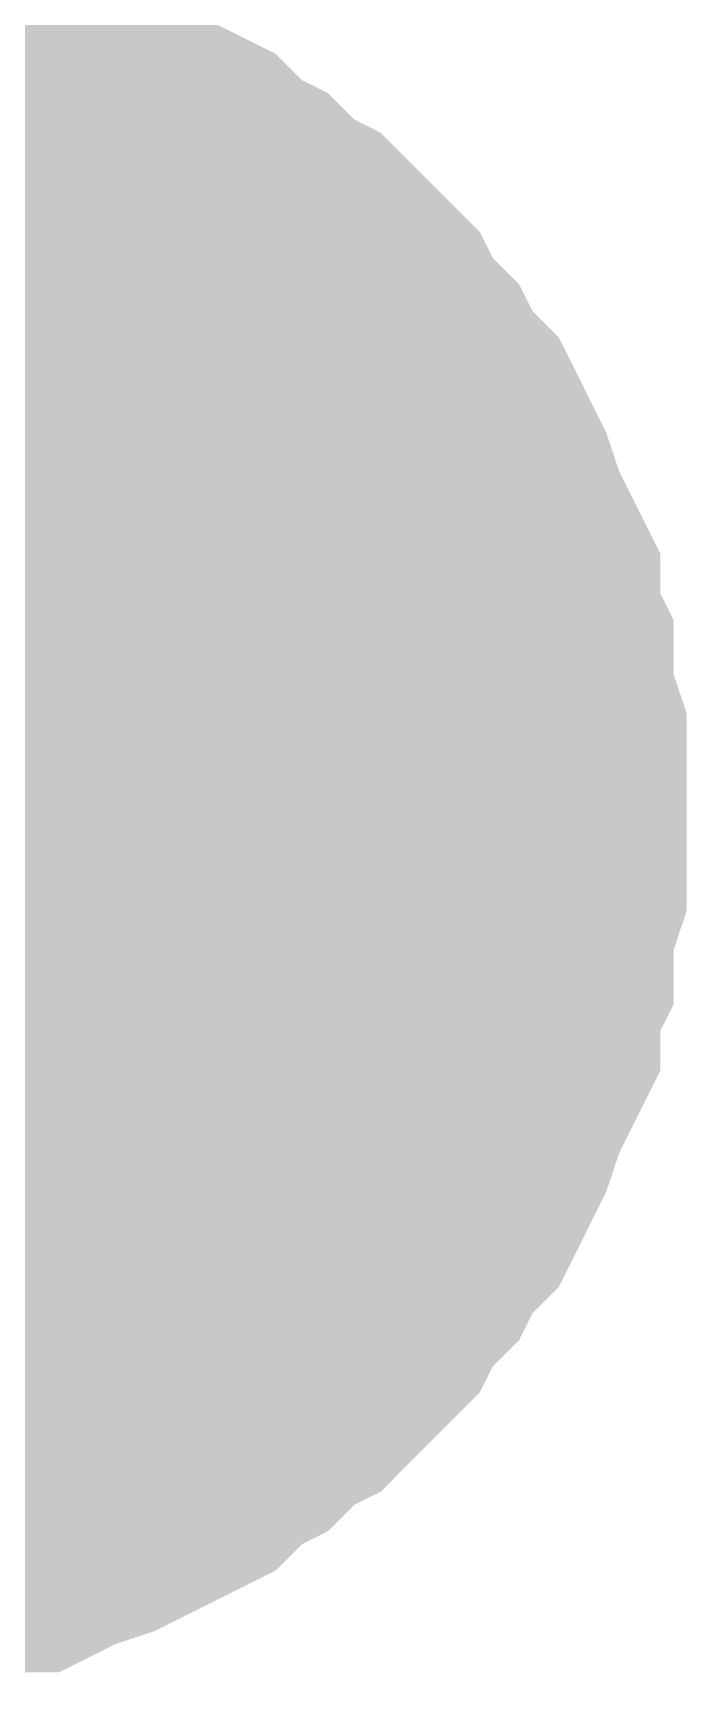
# Model space of a CAD drawing. Header units: inches. Extents: x 0 to 16.9, y 0 to 11.7.
# Drawn here: x 1.32806 to 1.34721, y 2.0943 to 2.14308 of the extents above; entities that cross this region are included whole.
import ezdxf

# ---------------------------------------------------------------- set-up
doc = ezdxf.new("R2010")
doc.units = ezdxf.units.IN
doc.header["$MEASUREMENT"] = 0
doc.layers.add('Sheet', color=255, linetype='Continuous')

msp = doc.modelspace()

# ---------------------------------------------------------------- linework, layer by layer
at = {"layer": 'Sheet'}
for points in [[(1.321631, 2.140331, 0.0118, 0.0118, 0), (1.322788, 2.140331, 0.0118, 0.0118, 0), (1.32356, 2.140331, 0.0118, 0.0118, 0), (1.324717, 2.139945, 0.0118, 0.0118, 0), (1.325489, 2.139945, 0.0118, 0.0118, 0), (1.326646, 2.139559, 0.0118, 0.0118, 0), (1.327418, 2.139559, 0.0118, 0.0118, 0), (1.328189, 2.139173, 0.0118, 0.0118, 0), (1.329346, 2.138788, 0.0118, 0.0118, 0), (1.330118, 2.138402, 0.0118, 0.0118, 0), (1.330889, 2.138016, 0.0118, 0.0118, 0), (1.331661, 2.13763, 0.0118, 0.0118, 0), (1.332432, 2.136858, 0.0118, 0.0118, 0), (1.333204, 2.136472, 0.0118, 0.0118, 0), (1.333976, 2.135701, 0.0118, 0.0118, 0), (1.334747, 2.135315, 0.0118, 0.0118, 0), (1.335519, 2.134543, 0.0118, 0.0118, 0), (1.33629, 2.133771, 0.0118, 0.0118, 0), (1.336676, 2.133, 0.0118, 0.0118, 0), (1.337447, 2.132228, 0.0118, 0.0118, 0), (1.337833, 2.131456, 0.0118, 0.0118, 0), (1.338605, 2.130685, 0.0118, 0.0118, 0), (1.33899, 2.129913, 0.0118, 0.0118, 0), (1.339376, 2.129141, 0.0118, 0.0118, 0), (1.339762, 2.127984, 0.0118, 0.0118, 0), (1.340148, 2.127212, 0.0118, 0.0118, 0), (1.340534, 2.12644, 0.0118, 0.0118, 0), (1.340534, 2.125283, 0.0118, 0.0118, 0), (1.340919, 2.124511, 0.0118, 0.0118, 0), (1.340919, 2.123353, 0.0118, 0.0118, 0), (1.341305, 2.122196, 0.0118, 0.0118, 0), (1.341305, 2.121424, 0.0118, 0.0118, 0), (1.341305, 2.120267, 0.0118, 0.0118, 0)], [(1.321631, 2.140331, 0.0118, 0.0118, 0), (1.322788, 2.140331, 0.0118, 0.0118, 0), (1.32356, 2.140331, 0.0118, 0.0118, 0), (1.324717, 2.139945, 0.0118, 0.0118, 0), (1.325489, 2.139945, 0.0118, 0.0118, 0), (1.326646, 2.139559, 0.0118, 0.0118, 0), (1.327418, 2.139559, 0.0118, 0.0118, 0), (1.328189, 2.139173, 0.0118, 0.0118, 0), (1.329346, 2.138788, 0.0118, 0.0118, 0), (1.330118, 2.138402, 0.0118, 0.0118, 0), (1.330889, 2.138016, 0.0118, 0.0118, 0), (1.331661, 2.13763, 0.0118, 0.0118, 0), (1.332432, 2.136858, 0.0118, 0.0118, 0), (1.333204, 2.136472, 0.0118, 0.0118, 0), (1.333976, 2.135701, 0.0118, 0.0118, 0), (1.334747, 2.135315, 0.0118, 0.0118, 0), (1.335519, 2.134543, 0.0118, 0.0118, 0), (1.33629, 2.133771, 0.0118, 0.0118, 0), (1.336676, 2.133, 0.0118, 0.0118, 0), (1.337447, 2.132228, 0.0118, 0.0118, 0), (1.337833, 2.131456, 0.0118, 0.0118, 0), (1.338605, 2.130685, 0.0118, 0.0118, 0), (1.33899, 2.129913, 0.0118, 0.0118, 0), (1.339376, 2.129141, 0.0118, 0.0118, 0), (1.339762, 2.127984, 0.0118, 0.0118, 0), (1.340148, 2.127212, 0.0118, 0.0118, 0), (1.340534, 2.12644, 0.0118, 0.0118, 0), (1.340534, 2.125283, 0.0118, 0.0118, 0), (1.340919, 2.124511, 0.0118, 0.0118, 0), (1.340919, 2.123353, 0.0118, 0.0118, 0), (1.341305, 2.122196, 0.0118, 0.0118, 0), (1.341305, 2.121424, 0.0118, 0.0118, 0), (1.341305, 2.120267, 0.0118, 0.0118, 0)], [(1.321631, 2.140331, 0.0118, 0.0118, 0), (1.322788, 2.140331, 0.0118, 0.0118, 0), (1.32356, 2.140331, 0.0118, 0.0118, 0), (1.324717, 2.139945, 0.0118, 0.0118, 0), (1.325489, 2.139945, 0.0118, 0.0118, 0), (1.326646, 2.139559, 0.0118, 0.0118, 0), (1.327418, 2.139559, 0.0118, 0.0118, 0), (1.328189, 2.139173, 0.0118, 0.0118, 0), (1.329346, 2.138788, 0.0118, 0.0118, 0), (1.330118, 2.138402, 0.0118, 0.0118, 0), (1.330889, 2.138016, 0.0118, 0.0118, 0), (1.331661, 2.13763, 0.0118, 0.0118, 0), (1.332432, 2.136858, 0.0118, 0.0118, 0), (1.333204, 2.136472, 0.0118, 0.0118, 0), (1.333976, 2.135701, 0.0118, 0.0118, 0), (1.334747, 2.135315, 0.0118, 0.0118, 0), (1.335519, 2.134543, 0.0118, 0.0118, 0), (1.33629, 2.133771, 0.0118, 0.0118, 0), (1.336676, 2.133, 0.0118, 0.0118, 0), (1.337447, 2.132228, 0.0118, 0.0118, 0), (1.337833, 2.131456, 0.0118, 0.0118, 0), (1.338605, 2.130685, 0.0118, 0.0118, 0), (1.33899, 2.129913, 0.0118, 0.0118, 0), (1.339376, 2.129141, 0.0118, 0.0118, 0), (1.339762, 2.127984, 0.0118, 0.0118, 0), (1.340148, 2.127212, 0.0118, 0.0118, 0), (1.340534, 2.12644, 0.0118, 0.0118, 0), (1.340534, 2.125283, 0.0118, 0.0118, 0), (1.340919, 2.124511, 0.0118, 0.0118, 0), (1.340919, 2.123353, 0.0118, 0.0118, 0), (1.341305, 2.122196, 0.0118, 0.0118, 0), (1.341305, 2.121424, 0.0118, 0.0118, 0), (1.341305, 2.120267, 0.0118, 0.0118, 0)], [(1.321631, 2.140331, 0.0118, 0.0118, 0), (1.322788, 2.140331, 0.0118, 0.0118, 0), (1.32356, 2.140331, 0.0118, 0.0118, 0), (1.324717, 2.139945, 0.0118, 0.0118, 0), (1.325489, 2.139945, 0.0118, 0.0118, 0), (1.326646, 2.139559, 0.0118, 0.0118, 0), (1.327418, 2.139559, 0.0118, 0.0118, 0), (1.328189, 2.139173, 0.0118, 0.0118, 0), (1.329346, 2.138788, 0.0118, 0.0118, 0), (1.330118, 2.138402, 0.0118, 0.0118, 0), (1.330889, 2.138016, 0.0118, 0.0118, 0), (1.331661, 2.13763, 0.0118, 0.0118, 0), (1.332432, 2.136858, 0.0118, 0.0118, 0), (1.333204, 2.136472, 0.0118, 0.0118, 0), (1.333976, 2.135701, 0.0118, 0.0118, 0), (1.334747, 2.135315, 0.0118, 0.0118, 0), (1.335519, 2.134543, 0.0118, 0.0118, 0), (1.33629, 2.133771, 0.0118, 0.0118, 0), (1.336676, 2.133, 0.0118, 0.0118, 0), (1.337447, 2.132228, 0.0118, 0.0118, 0), (1.337833, 2.131456, 0.0118, 0.0118, 0), (1.338605, 2.130685, 0.0118, 0.0118, 0), (1.33899, 2.129913, 0.0118, 0.0118, 0), (1.339376, 2.129141, 0.0118, 0.0118, 0), (1.339762, 2.127984, 0.0118, 0.0118, 0), (1.340148, 2.127212, 0.0118, 0.0118, 0), (1.340534, 2.12644, 0.0118, 0.0118, 0), (1.340534, 2.125283, 0.0118, 0.0118, 0), (1.340919, 2.124511, 0.0118, 0.0118, 0), (1.340919, 2.123353, 0.0118, 0.0118, 0), (1.341305, 2.122196, 0.0118, 0.0118, 0), (1.341305, 2.121424, 0.0118, 0.0118, 0), (1.341305, 2.120267, 0.0118, 0.0118, 0)], [(1.321631, 2.140331, 0.0118, 0.0118, 0), (1.322788, 2.140331, 0.0118, 0.0118, 0), (1.32356, 2.140331, 0.0118, 0.0118, 0), (1.324717, 2.139945, 0.0118, 0.0118, 0), (1.325489, 2.139945, 0.0118, 0.0118, 0), (1.326646, 2.139559, 0.0118, 0.0118, 0), (1.327418, 2.139559, 0.0118, 0.0118, 0), (1.328189, 2.139173, 0.0118, 0.0118, 0), (1.329346, 2.138788, 0.0118, 0.0118, 0), (1.330118, 2.138402, 0.0118, 0.0118, 0), (1.330889, 2.138016, 0.0118, 0.0118, 0), (1.331661, 2.13763, 0.0118, 0.0118, 0), (1.332432, 2.136858, 0.0118, 0.0118, 0), (1.333204, 2.136472, 0.0118, 0.0118, 0), (1.333976, 2.135701, 0.0118, 0.0118, 0), (1.334747, 2.135315, 0.0118, 0.0118, 0), (1.335519, 2.134543, 0.0118, 0.0118, 0), (1.33629, 2.133771, 0.0118, 0.0118, 0), (1.336676, 2.133, 0.0118, 0.0118, 0), (1.337447, 2.132228, 0.0118, 0.0118, 0), (1.337833, 2.131456, 0.0118, 0.0118, 0), (1.338605, 2.130685, 0.0118, 0.0118, 0), (1.33899, 2.129913, 0.0118, 0.0118, 0), (1.339376, 2.129141, 0.0118, 0.0118, 0), (1.339762, 2.127984, 0.0118, 0.0118, 0), (1.340148, 2.127212, 0.0118, 0.0118, 0), (1.340534, 2.12644, 0.0118, 0.0118, 0), (1.340534, 2.125283, 0.0118, 0.0118, 0), (1.340919, 2.124511, 0.0118, 0.0118, 0), (1.340919, 2.123353, 0.0118, 0.0118, 0), (1.341305, 2.122196, 0.0118, 0.0118, 0), (1.341305, 2.121424, 0.0118, 0.0118, 0), (1.341305, 2.120267, 0.0118, 0.0118, 0)], [(1.325489, 2.139945, 0.0039, 0.0039, 0), (1.326646, 2.139559, 0.0039, 0.0039, 0), (1.327418, 2.139559, 0.0039, 0.0039, 0), (1.328189, 2.139173, 0.0039, 0.0039, 0), (1.329346, 2.138788, 0.0039, 0.0039, 0), (1.330118, 2.138402, 0.0039, 0.0039, 0), (1.330889, 2.138016, 0.0039, 0.0039, 0), (1.331661, 2.13763, 0.0039, 0.0039, 0), (1.332432, 2.136858, 0.0039, 0.0039, 0), (1.333204, 2.136472, 0.0039, 0.0039, 0), (1.333976, 2.135701, 0.0039, 0.0039, 0), (1.334747, 2.135315, 0.0039, 0.0039, 0), (1.335519, 2.134543, 0.0039, 0.0039, 0), (1.33629, 2.133771, 0.0039, 0.0039, 0), (1.336676, 2.133, 0.0039, 0.0039, 0), (1.337447, 2.132228, 0.0039, 0.0039, 0), (1.337833, 2.131456, 0.0039, 0.0039, 0), (1.338605, 2.130685, 0.0039, 0.0039, 0), (1.33899, 2.129913, 0.0039, 0.0039, 0), (1.339376, 2.129141, 0.0039, 0.0039, 0), (1.339762, 2.127984, 0.0039, 0.0039, 0), (1.340148, 2.127212, 0.0039, 0.0039, 0), (1.340534, 2.12644, 0.0039, 0.0039, 0), (1.340534, 2.125283, 0.0039, 0.0039, 0), (1.340919, 2.124511, 0.0039, 0.0039, 0), (1.340919, 2.123353, 0.0039, 0.0039, 0), (1.341305, 2.122196, 0.0039, 0.0039, 0), (1.341305, 2.121424, 0.0039, 0.0039, 0), (1.341305, 2.120267, 0.0039, 0.0039, 0)], [(1.325489, 2.139945, 0.0039, 0.0039, 0), (1.326646, 2.139559, 0.0039, 0.0039, 0), (1.327418, 2.139559, 0.0039, 0.0039, 0), (1.328189, 2.139173, 0.0039, 0.0039, 0), (1.329346, 2.138788, 0.0039, 0.0039, 0), (1.330118, 2.138402, 0.0039, 0.0039, 0), (1.330889, 2.138016, 0.0039, 0.0039, 0), (1.331661, 2.13763, 0.0039, 0.0039, 0), (1.332432, 2.136858, 0.0039, 0.0039, 0), (1.333204, 2.136472, 0.0039, 0.0039, 0), (1.333976, 2.135701, 0.0039, 0.0039, 0), (1.334747, 2.135315, 0.0039, 0.0039, 0), (1.335519, 2.134543, 0.0039, 0.0039, 0), (1.33629, 2.133771, 0.0039, 0.0039, 0), (1.336676, 2.133, 0.0039, 0.0039, 0), (1.337447, 2.132228, 0.0039, 0.0039, 0), (1.337833, 2.131456, 0.0039, 0.0039, 0), (1.338605, 2.130685, 0.0039, 0.0039, 0), (1.33899, 2.129913, 0.0039, 0.0039, 0), (1.339376, 2.129141, 0.0039, 0.0039, 0), (1.339762, 2.127984, 0.0039, 0.0039, 0), (1.340148, 2.127212, 0.0039, 0.0039, 0), (1.340534, 2.12644, 0.0039, 0.0039, 0), (1.340534, 2.125283, 0.0039, 0.0039, 0), (1.340919, 2.124511, 0.0039, 0.0039, 0), (1.340919, 2.123353, 0.0039, 0.0039, 0), (1.341305, 2.122196, 0.0039, 0.0039, 0), (1.341305, 2.121424, 0.0039, 0.0039, 0), (1.341305, 2.120267, 0.0039, 0.0039, 0)], [(1.325489, 2.139945, 0.0039, 0.0039, 0), (1.326646, 2.139559, 0.0039, 0.0039, 0), (1.327418, 2.139559, 0.0039, 0.0039, 0), (1.328189, 2.139173, 0.0039, 0.0039, 0), (1.329346, 2.138788, 0.0039, 0.0039, 0), (1.330118, 2.138402, 0.0039, 0.0039, 0), (1.330889, 2.138016, 0.0039, 0.0039, 0), (1.331661, 2.13763, 0.0039, 0.0039, 0), (1.332432, 2.136858, 0.0039, 0.0039, 0), (1.333204, 2.136472, 0.0039, 0.0039, 0), (1.333976, 2.135701, 0.0039, 0.0039, 0), (1.334747, 2.135315, 0.0039, 0.0039, 0), (1.335519, 2.134543, 0.0039, 0.0039, 0), (1.33629, 2.133771, 0.0039, 0.0039, 0), (1.336676, 2.133, 0.0039, 0.0039, 0), (1.337447, 2.132228, 0.0039, 0.0039, 0), (1.337833, 2.131456, 0.0039, 0.0039, 0), (1.338605, 2.130685, 0.0039, 0.0039, 0), (1.33899, 2.129913, 0.0039, 0.0039, 0), (1.339376, 2.129141, 0.0039, 0.0039, 0), (1.339762, 2.127984, 0.0039, 0.0039, 0), (1.340148, 2.127212, 0.0039, 0.0039, 0), (1.340534, 2.12644, 0.0039, 0.0039, 0), (1.340534, 2.125283, 0.0039, 0.0039, 0), (1.340919, 2.124511, 0.0039, 0.0039, 0), (1.340919, 2.123353, 0.0039, 0.0039, 0), (1.341305, 2.122196, 0.0039, 0.0039, 0), (1.341305, 2.121424, 0.0039, 0.0039, 0), (1.341305, 2.120267, 0.0039, 0.0039, 0)], [(1.325489, 2.139945, 0.0039, 0.0039, 0), (1.326646, 2.139559, 0.0039, 0.0039, 0), (1.327418, 2.139559, 0.0039, 0.0039, 0), (1.328189, 2.139173, 0.0039, 0.0039, 0), (1.329346, 2.138788, 0.0039, 0.0039, 0), (1.330118, 2.138402, 0.0039, 0.0039, 0), (1.330889, 2.138016, 0.0039, 0.0039, 0), (1.331661, 2.13763, 0.0039, 0.0039, 0), (1.332432, 2.136858, 0.0039, 0.0039, 0), (1.333204, 2.136472, 0.0039, 0.0039, 0), (1.333976, 2.135701, 0.0039, 0.0039, 0), (1.334747, 2.135315, 0.0039, 0.0039, 0), (1.335519, 2.134543, 0.0039, 0.0039, 0), (1.33629, 2.133771, 0.0039, 0.0039, 0), (1.336676, 2.133, 0.0039, 0.0039, 0), (1.337447, 2.132228, 0.0039, 0.0039, 0), (1.337833, 2.131456, 0.0039, 0.0039, 0), (1.338605, 2.130685, 0.0039, 0.0039, 0), (1.33899, 2.129913, 0.0039, 0.0039, 0), (1.339376, 2.129141, 0.0039, 0.0039, 0), (1.339762, 2.127984, 0.0039, 0.0039, 0), (1.340148, 2.127212, 0.0039, 0.0039, 0), (1.340534, 2.12644, 0.0039, 0.0039, 0), (1.340534, 2.125283, 0.0039, 0.0039, 0), (1.340919, 2.124511, 0.0039, 0.0039, 0), (1.340919, 2.123353, 0.0039, 0.0039, 0), (1.341305, 2.122196, 0.0039, 0.0039, 0), (1.341305, 2.121424, 0.0039, 0.0039, 0), (1.341305, 2.120267, 0.0039, 0.0039, 0)], [(1.325489, 2.139945, 0.0039, 0.0039, 0), (1.326646, 2.139559, 0.0039, 0.0039, 0), (1.327418, 2.139559, 0.0039, 0.0039, 0), (1.328189, 2.139173, 0.0039, 0.0039, 0), (1.329346, 2.138788, 0.0039, 0.0039, 0), (1.330118, 2.138402, 0.0039, 0.0039, 0), (1.330889, 2.138016, 0.0039, 0.0039, 0), (1.331661, 2.13763, 0.0039, 0.0039, 0), (1.332432, 2.136858, 0.0039, 0.0039, 0), (1.333204, 2.136472, 0.0039, 0.0039, 0), (1.333976, 2.135701, 0.0039, 0.0039, 0), (1.334747, 2.135315, 0.0039, 0.0039, 0), (1.335519, 2.134543, 0.0039, 0.0039, 0), (1.33629, 2.133771, 0.0039, 0.0039, 0), (1.336676, 2.133, 0.0039, 0.0039, 0), (1.337447, 2.132228, 0.0039, 0.0039, 0), (1.337833, 2.131456, 0.0039, 0.0039, 0), (1.338605, 2.130685, 0.0039, 0.0039, 0), (1.33899, 2.129913, 0.0039, 0.0039, 0), (1.339376, 2.129141, 0.0039, 0.0039, 0), (1.339762, 2.127984, 0.0039, 0.0039, 0), (1.340148, 2.127212, 0.0039, 0.0039, 0), (1.340534, 2.12644, 0.0039, 0.0039, 0), (1.340534, 2.125283, 0.0039, 0.0039, 0), (1.340919, 2.124511, 0.0039, 0.0039, 0), (1.340919, 2.123353, 0.0039, 0.0039, 0), (1.341305, 2.122196, 0.0039, 0.0039, 0), (1.341305, 2.121424, 0.0039, 0.0039, 0), (1.341305, 2.120267, 0.0039, 0.0039, 0)], [(1.341305, 2.120267, 0.0118, 0.0118, 0), (1.341305, 2.119109, 0.0118, 0.0118, 0), (1.341305, 2.118337, 0.0118, 0.0118, 0), (1.340919, 2.11718, 0.0118, 0.0118, 0), (1.340919, 2.116022, 0.0118, 0.0118, 0), (1.340534, 2.115251, 0.0118, 0.0118, 0), (1.340534, 2.114093, 0.0118, 0.0118, 0), (1.340148, 2.113321, 0.0118, 0.0118, 0), (1.339762, 2.11255, 0.0118, 0.0118, 0), (1.339376, 2.111392, 0.0118, 0.0118, 0), (1.33899, 2.11062, 0.0118, 0.0118, 0), (1.338605, 2.109849, 0.0118, 0.0118, 0), (1.337833, 2.109077, 0.0118, 0.0118, 0), (1.337447, 2.108305, 0.0118, 0.0118, 0), (1.336676, 2.107533, 0.0118, 0.0118, 0), (1.33629, 2.106762, 0.0118, 0.0118, 0), (1.335519, 2.10599, 0.0118, 0.0118, 0), (1.334747, 2.105218, 0.0118, 0.0118, 0), (1.333976, 2.104832, 0.0118, 0.0118, 0), (1.333204, 2.104061, 0.0118, 0.0118, 0), (1.332432, 2.103675, 0.0118, 0.0118, 0), (1.331661, 2.102903, 0.0118, 0.0118, 0), (1.330889, 2.102517, 0.0118, 0.0118, 0), (1.330118, 2.102131, 0.0118, 0.0118, 0), (1.329346, 2.101746, 0.0118, 0.0118, 0), (1.328189, 2.10136, 0.0118, 0.0118, 0), (1.327418, 2.100974, 0.0118, 0.0118, 0), (1.326646, 2.100974, 0.0118, 0.0118, 0), (1.325489, 2.100588, 0.0118, 0.0118, 0), (1.324717, 2.100588, 0.0118, 0.0118, 0), (1.32356, 2.100202, 0.0118, 0.0118, 0), (1.322788, 2.100202, 0.0118, 0.0118, 0), (1.321631, 2.100202, 0.0118, 0.0118, 0)], [(1.341305, 2.120267, 0.0118, 0.0118, 0), (1.341305, 2.119109, 0.0118, 0.0118, 0), (1.341305, 2.118337, 0.0118, 0.0118, 0), (1.340919, 2.11718, 0.0118, 0.0118, 0), (1.340919, 2.116022, 0.0118, 0.0118, 0), (1.340534, 2.115251, 0.0118, 0.0118, 0), (1.340534, 2.114093, 0.0118, 0.0118, 0), (1.340148, 2.113321, 0.0118, 0.0118, 0), (1.339762, 2.11255, 0.0118, 0.0118, 0), (1.339376, 2.111392, 0.0118, 0.0118, 0), (1.33899, 2.11062, 0.0118, 0.0118, 0), (1.338605, 2.109849, 0.0118, 0.0118, 0), (1.337833, 2.109077, 0.0118, 0.0118, 0), (1.337447, 2.108305, 0.0118, 0.0118, 0), (1.336676, 2.107533, 0.0118, 0.0118, 0), (1.33629, 2.106762, 0.0118, 0.0118, 0), (1.335519, 2.10599, 0.0118, 0.0118, 0), (1.334747, 2.105218, 0.0118, 0.0118, 0), (1.333976, 2.104832, 0.0118, 0.0118, 0), (1.333204, 2.104061, 0.0118, 0.0118, 0), (1.332432, 2.103675, 0.0118, 0.0118, 0), (1.331661, 2.102903, 0.0118, 0.0118, 0), (1.330889, 2.102517, 0.0118, 0.0118, 0), (1.330118, 2.102131, 0.0118, 0.0118, 0), (1.329346, 2.101746, 0.0118, 0.0118, 0), (1.328189, 2.10136, 0.0118, 0.0118, 0), (1.327418, 2.100974, 0.0118, 0.0118, 0), (1.326646, 2.100974, 0.0118, 0.0118, 0), (1.325489, 2.100588, 0.0118, 0.0118, 0), (1.324717, 2.100588, 0.0118, 0.0118, 0), (1.32356, 2.100202, 0.0118, 0.0118, 0), (1.322788, 2.100202, 0.0118, 0.0118, 0), (1.321631, 2.100202, 0.0118, 0.0118, 0)], [(1.341305, 2.120267, 0.0118, 0.0118, 0), (1.341305, 2.119109, 0.0118, 0.0118, 0), (1.341305, 2.118337, 0.0118, 0.0118, 0), (1.340919, 2.11718, 0.0118, 0.0118, 0), (1.340919, 2.116022, 0.0118, 0.0118, 0), (1.340534, 2.115251, 0.0118, 0.0118, 0), (1.340534, 2.114093, 0.0118, 0.0118, 0), (1.340148, 2.113321, 0.0118, 0.0118, 0), (1.339762, 2.11255, 0.0118, 0.0118, 0), (1.339376, 2.111392, 0.0118, 0.0118, 0), (1.33899, 2.11062, 0.0118, 0.0118, 0), (1.338605, 2.109849, 0.0118, 0.0118, 0), (1.337833, 2.109077, 0.0118, 0.0118, 0), (1.337447, 2.108305, 0.0118, 0.0118, 0), (1.336676, 2.107533, 0.0118, 0.0118, 0), (1.33629, 2.106762, 0.0118, 0.0118, 0), (1.335519, 2.10599, 0.0118, 0.0118, 0), (1.334747, 2.105218, 0.0118, 0.0118, 0), (1.333976, 2.104832, 0.0118, 0.0118, 0), (1.333204, 2.104061, 0.0118, 0.0118, 0), (1.332432, 2.103675, 0.0118, 0.0118, 0), (1.331661, 2.102903, 0.0118, 0.0118, 0), (1.330889, 2.102517, 0.0118, 0.0118, 0), (1.330118, 2.102131, 0.0118, 0.0118, 0), (1.329346, 2.101746, 0.0118, 0.0118, 0), (1.328189, 2.10136, 0.0118, 0.0118, 0), (1.327418, 2.100974, 0.0118, 0.0118, 0), (1.326646, 2.100974, 0.0118, 0.0118, 0), (1.325489, 2.100588, 0.0118, 0.0118, 0), (1.324717, 2.100588, 0.0118, 0.0118, 0), (1.32356, 2.100202, 0.0118, 0.0118, 0), (1.322788, 2.100202, 0.0118, 0.0118, 0), (1.321631, 2.100202, 0.0118, 0.0118, 0)], [(1.341305, 2.120267, 0.0118, 0.0118, 0), (1.341305, 2.119109, 0.0118, 0.0118, 0), (1.341305, 2.118337, 0.0118, 0.0118, 0), (1.340919, 2.11718, 0.0118, 0.0118, 0), (1.340919, 2.116022, 0.0118, 0.0118, 0), (1.340534, 2.115251, 0.0118, 0.0118, 0), (1.340534, 2.114093, 0.0118, 0.0118, 0), (1.340148, 2.113321, 0.0118, 0.0118, 0), (1.339762, 2.11255, 0.0118, 0.0118, 0), (1.339376, 2.111392, 0.0118, 0.0118, 0), (1.33899, 2.11062, 0.0118, 0.0118, 0), (1.338605, 2.109849, 0.0118, 0.0118, 0), (1.337833, 2.109077, 0.0118, 0.0118, 0), (1.337447, 2.108305, 0.0118, 0.0118, 0), (1.336676, 2.107533, 0.0118, 0.0118, 0), (1.33629, 2.106762, 0.0118, 0.0118, 0), (1.335519, 2.10599, 0.0118, 0.0118, 0), (1.334747, 2.105218, 0.0118, 0.0118, 0), (1.333976, 2.104832, 0.0118, 0.0118, 0), (1.333204, 2.104061, 0.0118, 0.0118, 0), (1.332432, 2.103675, 0.0118, 0.0118, 0), (1.331661, 2.102903, 0.0118, 0.0118, 0), (1.330889, 2.102517, 0.0118, 0.0118, 0), (1.330118, 2.102131, 0.0118, 0.0118, 0), (1.329346, 2.101746, 0.0118, 0.0118, 0), (1.328189, 2.10136, 0.0118, 0.0118, 0), (1.327418, 2.100974, 0.0118, 0.0118, 0), (1.326646, 2.100974, 0.0118, 0.0118, 0), (1.325489, 2.100588, 0.0118, 0.0118, 0), (1.324717, 2.100588, 0.0118, 0.0118, 0), (1.32356, 2.100202, 0.0118, 0.0118, 0), (1.322788, 2.100202, 0.0118, 0.0118, 0), (1.321631, 2.100202, 0.0118, 0.0118, 0)], [(1.341305, 2.120267, 0.0118, 0.0118, 0), (1.341305, 2.119109, 0.0118, 0.0118, 0), (1.341305, 2.118337, 0.0118, 0.0118, 0), (1.340919, 2.11718, 0.0118, 0.0118, 0), (1.340919, 2.116022, 0.0118, 0.0118, 0), (1.340534, 2.115251, 0.0118, 0.0118, 0), (1.340534, 2.114093, 0.0118, 0.0118, 0), (1.340148, 2.113321, 0.0118, 0.0118, 0), (1.339762, 2.11255, 0.0118, 0.0118, 0), (1.339376, 2.111392, 0.0118, 0.0118, 0), (1.33899, 2.11062, 0.0118, 0.0118, 0), (1.338605, 2.109849, 0.0118, 0.0118, 0), (1.337833, 2.109077, 0.0118, 0.0118, 0), (1.337447, 2.108305, 0.0118, 0.0118, 0), (1.336676, 2.107533, 0.0118, 0.0118, 0), (1.33629, 2.106762, 0.0118, 0.0118, 0), (1.335519, 2.10599, 0.0118, 0.0118, 0), (1.334747, 2.105218, 0.0118, 0.0118, 0), (1.333976, 2.104832, 0.0118, 0.0118, 0), (1.333204, 2.104061, 0.0118, 0.0118, 0), (1.332432, 2.103675, 0.0118, 0.0118, 0), (1.331661, 2.102903, 0.0118, 0.0118, 0), (1.330889, 2.102517, 0.0118, 0.0118, 0), (1.330118, 2.102131, 0.0118, 0.0118, 0), (1.329346, 2.101746, 0.0118, 0.0118, 0), (1.328189, 2.10136, 0.0118, 0.0118, 0), (1.327418, 2.100974, 0.0118, 0.0118, 0), (1.326646, 2.100974, 0.0118, 0.0118, 0), (1.325489, 2.100588, 0.0118, 0.0118, 0), (1.324717, 2.100588, 0.0118, 0.0118, 0), (1.32356, 2.100202, 0.0118, 0.0118, 0), (1.322788, 2.100202, 0.0118, 0.0118, 0), (1.321631, 2.100202, 0.0118, 0.0118, 0)], [(1.341305, 2.120267, 0.0118, 0.0118, 0), (1.341305, 2.120267, 0.0118, 0.0118, 0), (1.341305, 2.120267, 0.0118, 0.0118, 0), (1.341305, 2.120267, 0.0118, 0.0118, 0), (1.341305, 2.120267, 0.0118, 0.0118, 0), (1.341305, 2.120267, 0.0118, 0.0118, 0), (1.341305, 2.120267, 0.0118, 0.0118, 0), (1.341305, 2.120267, 0.0118, 0.0118, 0), (1.341305, 2.120267, 0.0118, 0.0118, 0), (1.341305, 2.120267, 0.0118, 0.0118, 0), (1.341305, 2.120267, 0.0118, 0.0118, 0), (1.341305, 2.120267, 0.0118, 0.0118, 0), (1.341305, 2.120267, 0.0118, 0.0118, 0), (1.341305, 2.120267, 0.0118, 0.0118, 0), (1.341305, 2.120267, 0.0118, 0.0118, 0), (1.341305, 2.120267, 0.0118, 0.0118, 0), (1.341305, 2.120267, 0.0118, 0.0118, 0), (1.341305, 2.120267, 0.0118, 0.0118, 0), (1.341305, 2.120267, 0.0118, 0.0118, 0), (1.341305, 2.120267, 0.0118, 0.0118, 0), (1.341305, 2.120267, 0.0118, 0.0118, 0), (1.341305, 2.120267, 0.0118, 0.0118, 0), (1.341305, 2.120267, 0.0118, 0.0118, 0), (1.341305, 2.120267, 0.0118, 0.0118, 0), (1.341305, 2.120267, 0.0118, 0.0118, 0), (1.341305, 2.120267, 0.0118, 0.0118, 0), (1.341305, 2.120267, 0.0118, 0.0118, 0), (1.341305, 2.120267, 0.0118, 0.0118, 0), (1.341305, 2.120267, 0.0118, 0.0118, 0), (1.341305, 2.120267, 0.0118, 0.0118, 0), (1.341305, 2.120267, 0.0118, 0.0118, 0), (1.341305, 2.120267, 0.0118, 0.0118, 0), (1.341305, 2.120267, 0.0118, 0.0118, 0)], [(1.341305, 2.120267, 0.0118, 0.0118, 0), (1.341305, 2.120267, 0.0118, 0.0118, 0)], [(1.341305, 2.120267, 0.0118, 0.0118, 0), (1.341305, 2.120267, 0.0118, 0.0118, 0), (1.341305, 2.120267, 0.0118, 0.0118, 0), (1.341305, 2.120267, 0.0118, 0.0118, 0), (1.341305, 2.120267, 0.0118, 0.0118, 0), (1.341305, 2.120267, 0.0118, 0.0118, 0), (1.341305, 2.120267, 0.0118, 0.0118, 0), (1.341305, 2.120267, 0.0118, 0.0118, 0), (1.341305, 2.120267, 0.0118, 0.0118, 0), (1.341305, 2.120267, 0.0118, 0.0118, 0), (1.341305, 2.120267, 0.0118, 0.0118, 0), (1.341305, 2.120267, 0.0118, 0.0118, 0), (1.341305, 2.120267, 0.0118, 0.0118, 0), (1.341305, 2.120267, 0.0118, 0.0118, 0), (1.341305, 2.120267, 0.0118, 0.0118, 0), (1.341305, 2.120267, 0.0118, 0.0118, 0), (1.341305, 2.120267, 0.0118, 0.0118, 0), (1.341305, 2.120267, 0.0118, 0.0118, 0), (1.341305, 2.120267, 0.0118, 0.0118, 0), (1.341305, 2.120267, 0.0118, 0.0118, 0), (1.341305, 2.120267, 0.0118, 0.0118, 0), (1.341305, 2.120267, 0.0118, 0.0118, 0), (1.341305, 2.120267, 0.0118, 0.0118, 0), (1.341305, 2.120267, 0.0118, 0.0118, 0), (1.341305, 2.120267, 0.0118, 0.0118, 0), (1.341305, 2.120267, 0.0118, 0.0118, 0), (1.341305, 2.120267, 0.0118, 0.0118, 0), (1.341305, 2.120267, 0.0118, 0.0118, 0), (1.341305, 2.120267, 0.0118, 0.0118, 0), (1.341305, 2.120267, 0.0118, 0.0118, 0), (1.341305, 2.120267, 0.0118, 0.0118, 0), (1.341305, 2.120267, 0.0118, 0.0118, 0), (1.341305, 2.120267, 0.0118, 0.0118, 0)], [(1.341305, 2.120267, 0.0118, 0.0118, 0), (1.341305, 2.120267, 0.0118, 0.0118, 0)], [(1.341305, 2.120267, 0.0118, 0.0118, 0), (1.341305, 2.120267, 0.0118, 0.0118, 0), (1.341305, 2.120267, 0.0118, 0.0118, 0), (1.341305, 2.120267, 0.0118, 0.0118, 0), (1.341305, 2.120267, 0.0118, 0.0118, 0), (1.341305, 2.120267, 0.0118, 0.0118, 0), (1.341305, 2.120267, 0.0118, 0.0118, 0), (1.341305, 2.120267, 0.0118, 0.0118, 0), (1.341305, 2.120267, 0.0118, 0.0118, 0), (1.341305, 2.120267, 0.0118, 0.0118, 0), (1.341305, 2.120267, 0.0118, 0.0118, 0), (1.341305, 2.120267, 0.0118, 0.0118, 0), (1.341305, 2.120267, 0.0118, 0.0118, 0), (1.341305, 2.120267, 0.0118, 0.0118, 0), (1.341305, 2.120267, 0.0118, 0.0118, 0), (1.341305, 2.120267, 0.0118, 0.0118, 0), (1.341305, 2.120267, 0.0118, 0.0118, 0), (1.341305, 2.120267, 0.0118, 0.0118, 0), (1.341305, 2.120267, 0.0118, 0.0118, 0), (1.341305, 2.120267, 0.0118, 0.0118, 0), (1.341305, 2.120267, 0.0118, 0.0118, 0), (1.341305, 2.120267, 0.0118, 0.0118, 0), (1.341305, 2.120267, 0.0118, 0.0118, 0), (1.341305, 2.120267, 0.0118, 0.0118, 0), (1.341305, 2.120267, 0.0118, 0.0118, 0), (1.341305, 2.120267, 0.0118, 0.0118, 0), (1.341305, 2.120267, 0.0118, 0.0118, 0), (1.341305, 2.120267, 0.0118, 0.0118, 0), (1.341305, 2.120267, 0.0118, 0.0118, 0), (1.341305, 2.120267, 0.0118, 0.0118, 0), (1.341305, 2.120267, 0.0118, 0.0118, 0), (1.341305, 2.120267, 0.0118, 0.0118, 0), (1.341305, 2.120267, 0.0118, 0.0118, 0)], [(1.341305, 2.120267, 0.0118, 0.0118, 0), (1.341305, 2.120267, 0.0118, 0.0118, 0)], [(1.341305, 2.120267, 0.0118, 0.0118, 0), (1.341305, 2.120267, 0.0118, 0.0118, 0), (1.341305, 2.120267, 0.0118, 0.0118, 0), (1.341305, 2.120267, 0.0118, 0.0118, 0), (1.341305, 2.120267, 0.0118, 0.0118, 0), (1.341305, 2.120267, 0.0118, 0.0118, 0), (1.341305, 2.120267, 0.0118, 0.0118, 0), (1.341305, 2.120267, 0.0118, 0.0118, 0), (1.341305, 2.120267, 0.0118, 0.0118, 0), (1.341305, 2.120267, 0.0118, 0.0118, 0), (1.341305, 2.120267, 0.0118, 0.0118, 0), (1.341305, 2.120267, 0.0118, 0.0118, 0), (1.341305, 2.120267, 0.0118, 0.0118, 0), (1.341305, 2.120267, 0.0118, 0.0118, 0), (1.341305, 2.120267, 0.0118, 0.0118, 0), (1.341305, 2.120267, 0.0118, 0.0118, 0), (1.341305, 2.120267, 0.0118, 0.0118, 0), (1.341305, 2.120267, 0.0118, 0.0118, 0), (1.341305, 2.120267, 0.0118, 0.0118, 0), (1.341305, 2.120267, 0.0118, 0.0118, 0), (1.341305, 2.120267, 0.0118, 0.0118, 0), (1.341305, 2.120267, 0.0118, 0.0118, 0), (1.341305, 2.120267, 0.0118, 0.0118, 0), (1.341305, 2.120267, 0.0118, 0.0118, 0), (1.341305, 2.120267, 0.0118, 0.0118, 0), (1.341305, 2.120267, 0.0118, 0.0118, 0), (1.341305, 2.120267, 0.0118, 0.0118, 0), (1.341305, 2.120267, 0.0118, 0.0118, 0), (1.341305, 2.120267, 0.0118, 0.0118, 0), (1.341305, 2.120267, 0.0118, 0.0118, 0), (1.341305, 2.120267, 0.0118, 0.0118, 0), (1.341305, 2.120267, 0.0118, 0.0118, 0), (1.341305, 2.120267, 0.0118, 0.0118, 0)], [(1.341305, 2.120267, 0.0118, 0.0118, 0), (1.341305, 2.120267, 0.0118, 0.0118, 0)], [(1.341305, 2.120267, 0.0118, 0.0118, 0), (1.341305, 2.120267, 0.0118, 0.0118, 0), (1.341305, 2.120267, 0.0118, 0.0118, 0), (1.341305, 2.120267, 0.0118, 0.0118, 0), (1.341305, 2.120267, 0.0118, 0.0118, 0), (1.341305, 2.120267, 0.0118, 0.0118, 0), (1.341305, 2.120267, 0.0118, 0.0118, 0), (1.341305, 2.120267, 0.0118, 0.0118, 0), (1.341305, 2.120267, 0.0118, 0.0118, 0), (1.341305, 2.120267, 0.0118, 0.0118, 0), (1.341305, 2.120267, 0.0118, 0.0118, 0), (1.341305, 2.120267, 0.0118, 0.0118, 0), (1.341305, 2.120267, 0.0118, 0.0118, 0), (1.341305, 2.120267, 0.0118, 0.0118, 0), (1.341305, 2.120267, 0.0118, 0.0118, 0), (1.341305, 2.120267, 0.0118, 0.0118, 0), (1.341305, 2.120267, 0.0118, 0.0118, 0), (1.341305, 2.120267, 0.0118, 0.0118, 0), (1.341305, 2.120267, 0.0118, 0.0118, 0), (1.341305, 2.120267, 0.0118, 0.0118, 0), (1.341305, 2.120267, 0.0118, 0.0118, 0), (1.341305, 2.120267, 0.0118, 0.0118, 0), (1.341305, 2.120267, 0.0118, 0.0118, 0), (1.341305, 2.120267, 0.0118, 0.0118, 0), (1.341305, 2.120267, 0.0118, 0.0118, 0), (1.341305, 2.120267, 0.0118, 0.0118, 0), (1.341305, 2.120267, 0.0118, 0.0118, 0), (1.341305, 2.120267, 0.0118, 0.0118, 0), (1.341305, 2.120267, 0.0118, 0.0118, 0), (1.341305, 2.120267, 0.0118, 0.0118, 0), (1.341305, 2.120267, 0.0118, 0.0118, 0), (1.341305, 2.120267, 0.0118, 0.0118, 0), (1.341305, 2.120267, 0.0118, 0.0118, 0)], [(1.341305, 2.120267, 0.0118, 0.0118, 0), (1.341305, 2.120267, 0.0118, 0.0118, 0)], [(1.341305, 2.120267, 0.0039, 0.0039, 0), (1.341305, 2.119109, 0.0039, 0.0039, 0), (1.341305, 2.118337, 0.0039, 0.0039, 0), (1.340919, 2.11718, 0.0039, 0.0039, 0), (1.340919, 2.116022, 0.0039, 0.0039, 0), (1.340534, 2.115251, 0.0039, 0.0039, 0), (1.340534, 2.114093, 0.0039, 0.0039, 0), (1.340148, 2.113321, 0.0039, 0.0039, 0), (1.339762, 2.11255, 0.0039, 0.0039, 0), (1.339376, 2.111392, 0.0039, 0.0039, 0), (1.33899, 2.11062, 0.0039, 0.0039, 0), (1.338605, 2.109849, 0.0039, 0.0039, 0), (1.337833, 2.109077, 0.0039, 0.0039, 0), (1.337447, 2.108305, 0.0039, 0.0039, 0), (1.336676, 2.107533, 0.0039, 0.0039, 0), (1.33629, 2.106762, 0.0039, 0.0039, 0), (1.335519, 2.10599, 0.0039, 0.0039, 0), (1.334747, 2.105218, 0.0039, 0.0039, 0), (1.333976, 2.104832, 0.0039, 0.0039, 0), (1.333204, 2.104061, 0.0039, 0.0039, 0), (1.332432, 2.103675, 0.0039, 0.0039, 0), (1.331661, 2.102903, 0.0039, 0.0039, 0), (1.330889, 2.102517, 0.0039, 0.0039, 0), (1.330118, 2.102131, 0.0039, 0.0039, 0), (1.329346, 2.101746, 0.0039, 0.0039, 0), (1.328189, 2.10136, 0.0039, 0.0039, 0), (1.327418, 2.100974, 0.0039, 0.0039, 0), (1.326646, 2.100974, 0.0039, 0.0039, 0), (1.325489, 2.100588, 0.0039, 0.0039, 0)], [(1.341305, 2.120267, 0.0039, 0.0039, 0), (1.341305, 2.119109, 0.0039, 0.0039, 0), (1.341305, 2.118337, 0.0039, 0.0039, 0), (1.340919, 2.11718, 0.0039, 0.0039, 0), (1.340919, 2.116022, 0.0039, 0.0039, 0), (1.340534, 2.115251, 0.0039, 0.0039, 0), (1.340534, 2.114093, 0.0039, 0.0039, 0), (1.340148, 2.113321, 0.0039, 0.0039, 0), (1.339762, 2.11255, 0.0039, 0.0039, 0), (1.339376, 2.111392, 0.0039, 0.0039, 0), (1.33899, 2.11062, 0.0039, 0.0039, 0), (1.338605, 2.109849, 0.0039, 0.0039, 0), (1.337833, 2.109077, 0.0039, 0.0039, 0), (1.337447, 2.108305, 0.0039, 0.0039, 0), (1.336676, 2.107533, 0.0039, 0.0039, 0), (1.33629, 2.106762, 0.0039, 0.0039, 0), (1.335519, 2.10599, 0.0039, 0.0039, 0), (1.334747, 2.105218, 0.0039, 0.0039, 0), (1.333976, 2.104832, 0.0039, 0.0039, 0), (1.333204, 2.104061, 0.0039, 0.0039, 0), (1.332432, 2.103675, 0.0039, 0.0039, 0), (1.331661, 2.102903, 0.0039, 0.0039, 0), (1.330889, 2.102517, 0.0039, 0.0039, 0), (1.330118, 2.102131, 0.0039, 0.0039, 0), (1.329346, 2.101746, 0.0039, 0.0039, 0), (1.328189, 2.10136, 0.0039, 0.0039, 0), (1.327418, 2.100974, 0.0039, 0.0039, 0), (1.326646, 2.100974, 0.0039, 0.0039, 0), (1.325489, 2.100588, 0.0039, 0.0039, 0)], [(1.341305, 2.120267, 0.0039, 0.0039, 0), (1.341305, 2.119109, 0.0039, 0.0039, 0), (1.341305, 2.118337, 0.0039, 0.0039, 0), (1.340919, 2.11718, 0.0039, 0.0039, 0), (1.340919, 2.116022, 0.0039, 0.0039, 0), (1.340534, 2.115251, 0.0039, 0.0039, 0), (1.340534, 2.114093, 0.0039, 0.0039, 0), (1.340148, 2.113321, 0.0039, 0.0039, 0), (1.339762, 2.11255, 0.0039, 0.0039, 0), (1.339376, 2.111392, 0.0039, 0.0039, 0), (1.33899, 2.11062, 0.0039, 0.0039, 0), (1.338605, 2.109849, 0.0039, 0.0039, 0), (1.337833, 2.109077, 0.0039, 0.0039, 0), (1.337447, 2.108305, 0.0039, 0.0039, 0), (1.336676, 2.107533, 0.0039, 0.0039, 0), (1.33629, 2.106762, 0.0039, 0.0039, 0), (1.335519, 2.10599, 0.0039, 0.0039, 0), (1.334747, 2.105218, 0.0039, 0.0039, 0), (1.333976, 2.104832, 0.0039, 0.0039, 0), (1.333204, 2.104061, 0.0039, 0.0039, 0), (1.332432, 2.103675, 0.0039, 0.0039, 0), (1.331661, 2.102903, 0.0039, 0.0039, 0), (1.330889, 2.102517, 0.0039, 0.0039, 0), (1.330118, 2.102131, 0.0039, 0.0039, 0), (1.329346, 2.101746, 0.0039, 0.0039, 0), (1.328189, 2.10136, 0.0039, 0.0039, 0), (1.327418, 2.100974, 0.0039, 0.0039, 0), (1.326646, 2.100974, 0.0039, 0.0039, 0), (1.325489, 2.100588, 0.0039, 0.0039, 0)], [(1.341305, 2.120267, 0.0039, 0.0039, 0), (1.341305, 2.119109, 0.0039, 0.0039, 0), (1.341305, 2.118337, 0.0039, 0.0039, 0), (1.340919, 2.11718, 0.0039, 0.0039, 0), (1.340919, 2.116022, 0.0039, 0.0039, 0), (1.340534, 2.115251, 0.0039, 0.0039, 0), (1.340534, 2.114093, 0.0039, 0.0039, 0), (1.340148, 2.113321, 0.0039, 0.0039, 0), (1.339762, 2.11255, 0.0039, 0.0039, 0), (1.339376, 2.111392, 0.0039, 0.0039, 0), (1.33899, 2.11062, 0.0039, 0.0039, 0), (1.338605, 2.109849, 0.0039, 0.0039, 0), (1.337833, 2.109077, 0.0039, 0.0039, 0), (1.337447, 2.108305, 0.0039, 0.0039, 0), (1.336676, 2.107533, 0.0039, 0.0039, 0), (1.33629, 2.106762, 0.0039, 0.0039, 0), (1.335519, 2.10599, 0.0039, 0.0039, 0), (1.334747, 2.105218, 0.0039, 0.0039, 0), (1.333976, 2.104832, 0.0039, 0.0039, 0), (1.333204, 2.104061, 0.0039, 0.0039, 0), (1.332432, 2.103675, 0.0039, 0.0039, 0), (1.331661, 2.102903, 0.0039, 0.0039, 0), (1.330889, 2.102517, 0.0039, 0.0039, 0), (1.330118, 2.102131, 0.0039, 0.0039, 0), (1.329346, 2.101746, 0.0039, 0.0039, 0), (1.328189, 2.10136, 0.0039, 0.0039, 0), (1.327418, 2.100974, 0.0039, 0.0039, 0), (1.326646, 2.100974, 0.0039, 0.0039, 0), (1.325489, 2.100588, 0.0039, 0.0039, 0)], [(1.341305, 2.120267, 0.0039, 0.0039, 0), (1.341305, 2.119109, 0.0039, 0.0039, 0), (1.341305, 2.118337, 0.0039, 0.0039, 0), (1.340919, 2.11718, 0.0039, 0.0039, 0), (1.340919, 2.116022, 0.0039, 0.0039, 0), (1.340534, 2.115251, 0.0039, 0.0039, 0), (1.340534, 2.114093, 0.0039, 0.0039, 0), (1.340148, 2.113321, 0.0039, 0.0039, 0), (1.339762, 2.11255, 0.0039, 0.0039, 0), (1.339376, 2.111392, 0.0039, 0.0039, 0), (1.33899, 2.11062, 0.0039, 0.0039, 0), (1.338605, 2.109849, 0.0039, 0.0039, 0), (1.337833, 2.109077, 0.0039, 0.0039, 0), (1.337447, 2.108305, 0.0039, 0.0039, 0), (1.336676, 2.107533, 0.0039, 0.0039, 0), (1.33629, 2.106762, 0.0039, 0.0039, 0), (1.335519, 2.10599, 0.0039, 0.0039, 0), (1.334747, 2.105218, 0.0039, 0.0039, 0), (1.333976, 2.104832, 0.0039, 0.0039, 0), (1.333204, 2.104061, 0.0039, 0.0039, 0), (1.332432, 2.103675, 0.0039, 0.0039, 0), (1.331661, 2.102903, 0.0039, 0.0039, 0), (1.330889, 2.102517, 0.0039, 0.0039, 0), (1.330118, 2.102131, 0.0039, 0.0039, 0), (1.329346, 2.101746, 0.0039, 0.0039, 0), (1.328189, 2.10136, 0.0039, 0.0039, 0), (1.327418, 2.100974, 0.0039, 0.0039, 0), (1.326646, 2.100974, 0.0039, 0.0039, 0), (1.325489, 2.100588, 0.0039, 0.0039, 0)], [(1.341305, 2.120267, 0.0039, 0.0039, 0), (1.341305, 2.120267, 0.0039, 0.0039, 0), (1.341305, 2.120267, 0.0039, 0.0039, 0), (1.341305, 2.120267, 0.0039, 0.0039, 0), (1.341305, 2.120267, 0.0039, 0.0039, 0), (1.341305, 2.120267, 0.0039, 0.0039, 0), (1.341305, 2.120267, 0.0039, 0.0039, 0), (1.341305, 2.120267, 0.0039, 0.0039, 0), (1.341305, 2.120267, 0.0039, 0.0039, 0), (1.341305, 2.120267, 0.0039, 0.0039, 0), (1.341305, 2.120267, 0.0039, 0.0039, 0), (1.341305, 2.120267, 0.0039, 0.0039, 0), (1.341305, 2.120267, 0.0039, 0.0039, 0), (1.341305, 2.120267, 0.0039, 0.0039, 0), (1.341305, 2.120267, 0.0039, 0.0039, 0), (1.341305, 2.120267, 0.0039, 0.0039, 0), (1.341305, 2.120267, 0.0039, 0.0039, 0), (1.341305, 2.120267, 0.0039, 0.0039, 0), (1.341305, 2.120267, 0.0039, 0.0039, 0), (1.341305, 2.120267, 0.0039, 0.0039, 0), (1.341305, 2.120267, 0.0039, 0.0039, 0), (1.341305, 2.120267, 0.0039, 0.0039, 0), (1.341305, 2.120267, 0.0039, 0.0039, 0), (1.341305, 2.120267, 0.0039, 0.0039, 0), (1.341305, 2.120267, 0.0039, 0.0039, 0), (1.341305, 2.120267, 0.0039, 0.0039, 0), (1.341305, 2.120267, 0.0039, 0.0039, 0), (1.341305, 2.120267, 0.0039, 0.0039, 0), (1.341305, 2.120267, 0.0039, 0.0039, 0), (1.341305, 2.120267, 0.0039, 0.0039, 0), (1.341305, 2.120267, 0.0039, 0.0039, 0), (1.341305, 2.120267, 0.0039, 0.0039, 0), (1.341305, 2.120267, 0.0039, 0.0039, 0)], [(1.341305, 2.120267, 0.0039, 0.0039, 0), (1.341305, 2.120267, 0.0039, 0.0039, 0)], [(1.341305, 2.120267, 0.0039, 0.0039, 0), (1.341305, 2.120267, 0.0039, 0.0039, 0), (1.341305, 2.120267, 0.0039, 0.0039, 0), (1.341305, 2.120267, 0.0039, 0.0039, 0), (1.341305, 2.120267, 0.0039, 0.0039, 0), (1.341305, 2.120267, 0.0039, 0.0039, 0), (1.341305, 2.120267, 0.0039, 0.0039, 0), (1.341305, 2.120267, 0.0039, 0.0039, 0), (1.341305, 2.120267, 0.0039, 0.0039, 0), (1.341305, 2.120267, 0.0039, 0.0039, 0), (1.341305, 2.120267, 0.0039, 0.0039, 0), (1.341305, 2.120267, 0.0039, 0.0039, 0), (1.341305, 2.120267, 0.0039, 0.0039, 0), (1.341305, 2.120267, 0.0039, 0.0039, 0), (1.341305, 2.120267, 0.0039, 0.0039, 0), (1.341305, 2.120267, 0.0039, 0.0039, 0), (1.341305, 2.120267, 0.0039, 0.0039, 0), (1.341305, 2.120267, 0.0039, 0.0039, 0), (1.341305, 2.120267, 0.0039, 0.0039, 0), (1.341305, 2.120267, 0.0039, 0.0039, 0), (1.341305, 2.120267, 0.0039, 0.0039, 0), (1.341305, 2.120267, 0.0039, 0.0039, 0), (1.341305, 2.120267, 0.0039, 0.0039, 0), (1.341305, 2.120267, 0.0039, 0.0039, 0), (1.341305, 2.120267, 0.0039, 0.0039, 0), (1.341305, 2.120267, 0.0039, 0.0039, 0), (1.341305, 2.120267, 0.0039, 0.0039, 0), (1.341305, 2.120267, 0.0039, 0.0039, 0), (1.341305, 2.120267, 0.0039, 0.0039, 0), (1.341305, 2.120267, 0.0039, 0.0039, 0), (1.341305, 2.120267, 0.0039, 0.0039, 0), (1.341305, 2.120267, 0.0039, 0.0039, 0), (1.341305, 2.120267, 0.0039, 0.0039, 0)], [(1.341305, 2.120267, 0.0039, 0.0039, 0), (1.341305, 2.120267, 0.0039, 0.0039, 0)], [(1.341305, 2.120267, 0.0039, 0.0039, 0), (1.341305, 2.120267, 0.0039, 0.0039, 0), (1.341305, 2.120267, 0.0039, 0.0039, 0), (1.341305, 2.120267, 0.0039, 0.0039, 0), (1.341305, 2.120267, 0.0039, 0.0039, 0), (1.341305, 2.120267, 0.0039, 0.0039, 0), (1.341305, 2.120267, 0.0039, 0.0039, 0), (1.341305, 2.120267, 0.0039, 0.0039, 0), (1.341305, 2.120267, 0.0039, 0.0039, 0), (1.341305, 2.120267, 0.0039, 0.0039, 0), (1.341305, 2.120267, 0.0039, 0.0039, 0), (1.341305, 2.120267, 0.0039, 0.0039, 0), (1.341305, 2.120267, 0.0039, 0.0039, 0), (1.341305, 2.120267, 0.0039, 0.0039, 0), (1.341305, 2.120267, 0.0039, 0.0039, 0), (1.341305, 2.120267, 0.0039, 0.0039, 0), (1.341305, 2.120267, 0.0039, 0.0039, 0), (1.341305, 2.120267, 0.0039, 0.0039, 0), (1.341305, 2.120267, 0.0039, 0.0039, 0), (1.341305, 2.120267, 0.0039, 0.0039, 0), (1.341305, 2.120267, 0.0039, 0.0039, 0), (1.341305, 2.120267, 0.0039, 0.0039, 0), (1.341305, 2.120267, 0.0039, 0.0039, 0), (1.341305, 2.120267, 0.0039, 0.0039, 0), (1.341305, 2.120267, 0.0039, 0.0039, 0), (1.341305, 2.120267, 0.0039, 0.0039, 0), (1.341305, 2.120267, 0.0039, 0.0039, 0), (1.341305, 2.120267, 0.0039, 0.0039, 0), (1.341305, 2.120267, 0.0039, 0.0039, 0), (1.341305, 2.120267, 0.0039, 0.0039, 0), (1.341305, 2.120267, 0.0039, 0.0039, 0), (1.341305, 2.120267, 0.0039, 0.0039, 0), (1.341305, 2.120267, 0.0039, 0.0039, 0)], [(1.341305, 2.120267, 0.0039, 0.0039, 0), (1.341305, 2.120267, 0.0039, 0.0039, 0)], [(1.341305, 2.120267, 0.0039, 0.0039, 0), (1.341305, 2.120267, 0.0039, 0.0039, 0), (1.341305, 2.120267, 0.0039, 0.0039, 0), (1.341305, 2.120267, 0.0039, 0.0039, 0), (1.341305, 2.120267, 0.0039, 0.0039, 0), (1.341305, 2.120267, 0.0039, 0.0039, 0), (1.341305, 2.120267, 0.0039, 0.0039, 0), (1.341305, 2.120267, 0.0039, 0.0039, 0), (1.341305, 2.120267, 0.0039, 0.0039, 0), (1.341305, 2.120267, 0.0039, 0.0039, 0), (1.341305, 2.120267, 0.0039, 0.0039, 0), (1.341305, 2.120267, 0.0039, 0.0039, 0), (1.341305, 2.120267, 0.0039, 0.0039, 0), (1.341305, 2.120267, 0.0039, 0.0039, 0), (1.341305, 2.120267, 0.0039, 0.0039, 0), (1.341305, 2.120267, 0.0039, 0.0039, 0), (1.341305, 2.120267, 0.0039, 0.0039, 0), (1.341305, 2.120267, 0.0039, 0.0039, 0), (1.341305, 2.120267, 0.0039, 0.0039, 0), (1.341305, 2.120267, 0.0039, 0.0039, 0), (1.341305, 2.120267, 0.0039, 0.0039, 0), (1.341305, 2.120267, 0.0039, 0.0039, 0), (1.341305, 2.120267, 0.0039, 0.0039, 0), (1.341305, 2.120267, 0.0039, 0.0039, 0), (1.341305, 2.120267, 0.0039, 0.0039, 0), (1.341305, 2.120267, 0.0039, 0.0039, 0), (1.341305, 2.120267, 0.0039, 0.0039, 0), (1.341305, 2.120267, 0.0039, 0.0039, 0), (1.341305, 2.120267, 0.0039, 0.0039, 0), (1.341305, 2.120267, 0.0039, 0.0039, 0), (1.341305, 2.120267, 0.0039, 0.0039, 0), (1.341305, 2.120267, 0.0039, 0.0039, 0), (1.341305, 2.120267, 0.0039, 0.0039, 0)], [(1.341305, 2.120267, 0.0039, 0.0039, 0), (1.341305, 2.120267, 0.0039, 0.0039, 0)], [(1.341305, 2.120267, 0.0039, 0.0039, 0), (1.341305, 2.120267, 0.0039, 0.0039, 0), (1.341305, 2.120267, 0.0039, 0.0039, 0), (1.341305, 2.120267, 0.0039, 0.0039, 0), (1.341305, 2.120267, 0.0039, 0.0039, 0), (1.341305, 2.120267, 0.0039, 0.0039, 0), (1.341305, 2.120267, 0.0039, 0.0039, 0), (1.341305, 2.120267, 0.0039, 0.0039, 0), (1.341305, 2.120267, 0.0039, 0.0039, 0), (1.341305, 2.120267, 0.0039, 0.0039, 0), (1.341305, 2.120267, 0.0039, 0.0039, 0), (1.341305, 2.120267, 0.0039, 0.0039, 0), (1.341305, 2.120267, 0.0039, 0.0039, 0), (1.341305, 2.120267, 0.0039, 0.0039, 0), (1.341305, 2.120267, 0.0039, 0.0039, 0), (1.341305, 2.120267, 0.0039, 0.0039, 0), (1.341305, 2.120267, 0.0039, 0.0039, 0), (1.341305, 2.120267, 0.0039, 0.0039, 0), (1.341305, 2.120267, 0.0039, 0.0039, 0), (1.341305, 2.120267, 0.0039, 0.0039, 0), (1.341305, 2.120267, 0.0039, 0.0039, 0), (1.341305, 2.120267, 0.0039, 0.0039, 0), (1.341305, 2.120267, 0.0039, 0.0039, 0), (1.341305, 2.120267, 0.0039, 0.0039, 0), (1.341305, 2.120267, 0.0039, 0.0039, 0), (1.341305, 2.120267, 0.0039, 0.0039, 0), (1.341305, 2.120267, 0.0039, 0.0039, 0), (1.341305, 2.120267, 0.0039, 0.0039, 0), (1.341305, 2.120267, 0.0039, 0.0039, 0), (1.341305, 2.120267, 0.0039, 0.0039, 0), (1.341305, 2.120267, 0.0039, 0.0039, 0), (1.341305, 2.120267, 0.0039, 0.0039, 0), (1.341305, 2.120267, 0.0039, 0.0039, 0)], [(1.341305, 2.120267, 0.0039, 0.0039, 0), (1.341305, 2.120267, 0.0039, 0.0039, 0)]]:
    msp.add_lwpolyline(points, format="xyseb", dxfattribs=at)
msp.add_lwpolyline([(1.309686, 2.120473, 0.02, 0.02, 1), (1.329686, 2.120473, 0.02, 0.02, 1)], format="xyseb", close=True, dxfattribs=at)

doc.saveas('drawing.dxf')
